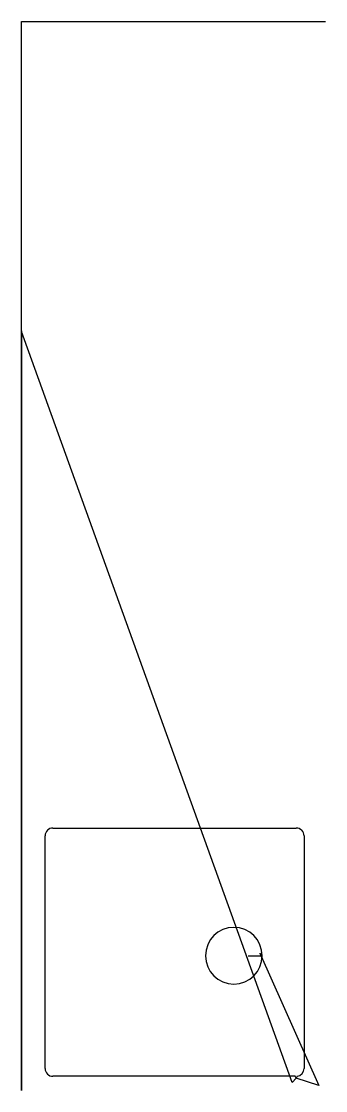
# Model space of a CAD drawing. Header units: metres. Extents: x 824 to 1253, y 0 to 1507.
import ezdxf

# ---------------------------------------------------------------- set-up
doc = ezdxf.new("R2010")
doc.units = ezdxf.units.M

msp = doc.modelspace()

# ---------------------------------------------------------------- linework, layer by layer
at = {"layer": 'TOOL_0'}
for p, q in [((823.935, 1070.927), (823.935, 1507.165)), ((823.935, 1507.165), (1251.789, 1507.165)), ((1251.789, 1507.165), (1252.789, 1507.165)), ((823.935, 1069.927), (823.935, 1070.927)), ((823.935, 1070.927), (823.935, 0.002)), ((823.935, 1069.927), (823.935, 1070.927)), ((1205.67, 11.528), (823.935, 1069.927)), ((823.935, 0.002), (823.935, 1069.927)), ((868.399, 370.136), (1211.399, 370.136)), ((857.399, 31.136), (857.399, 359.136)), ((1222.399, 359.136), (1222.399, 31.136)), ((1143.4, 190.135), (1163.4, 190.135)), ((1163.4, 190.135), (1159.864, 193.671)), ((1159.864, 193.671), (1243.213, 7.105)), ((1209.899, 20.136), (868.399, 20.136)), ((1211.487, 17.589), (1205.67, 11.528)), ((1211.487, 17.589), (1209.899, 20.136)), ((1212.897, 20.239), (1211.487, 17.589)), ((1243.213, 7.105), (1211.487, 17.589))]:
    msp.add_line(p, q, dxfattribs=at)
for centre, radius, start, end in [((868.399, 359.136), 11, 90, 180), ((1211.399, 359.136), 11, 0, 90), ((1123.4, 190.135), 40, 0, 180), ((1123.4, 190.135), 40, 180, 0), ((868.399, 31.136), 11, 180, 270), ((1211.399, 31.136), 11, 277.827335, 0)]:
    msp.add_arc(centre, radius, start, end, dxfattribs=at)

doc.saveas('drawing.dxf')
